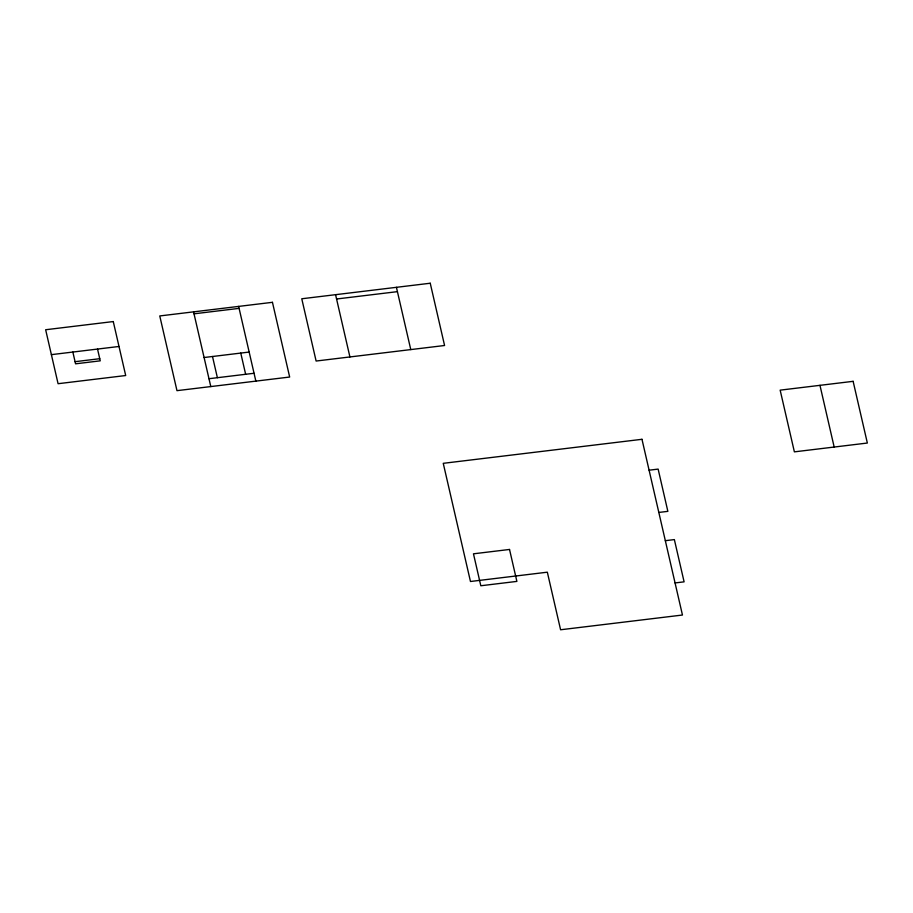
<?xml version="1.0" encoding="UTF-8"?>
<svg xmlns="http://www.w3.org/2000/svg" width="913" height="913" viewBox="0 0 913 913"><rect width="100%" height="100%" fill="white"/><g stroke="black" fill="none" stroke-linecap="round" stroke-linejoin="round"><path stroke-width="1.37" d="M194.024 313.821L239.103 308.366M336.566 298.996L397.429 291.646M51.39 354.643L118.998 346.472M75.071 361.685L99.757 358.695M204.09 357.519L249.169 352.064M208.974 378.724L254.054 373.269M649.097 470.195L658.136 469.099L667.86 511.348L658.821 512.444M665.326 540.69L674.365 539.594L684.099 581.843L675.061 582.939M819.965 385.332L834.174 447.05M396.425 287.321L410.77 349.588M335.573 294.682L349.919 356.949M238.647 306.403L255.857 381.132M240.758 353.08L245.643 374.284M212.501 356.504L217.385 377.708M193.567 311.847L210.789 386.576M97.531 349.063L100.247 360.84L75.562 363.819L72.857 352.053M113.269 321.559L45.65 329.741L58.078 383.711L125.697 375.528L113.269 321.559M272.451 302.317L159.764 315.944L176.974 390.661L289.661 377.035L272.451 302.317M430.24 283.235L301.769 298.768L316.115 361.034L444.574 345.502L430.24 283.235M853.13 381.326L780.159 390.148L794.378 451.855L867.35 443.033L853.13 381.326M641.976 439.301L443.25 463.325L470.469 581.49L547.332 572.189L560.593 629.765L682.456 615.031L641.976 439.301M509.522 549.455L473.47 553.814L480.82 585.758L516.884 581.398L509.522 549.455"/></g></svg>
